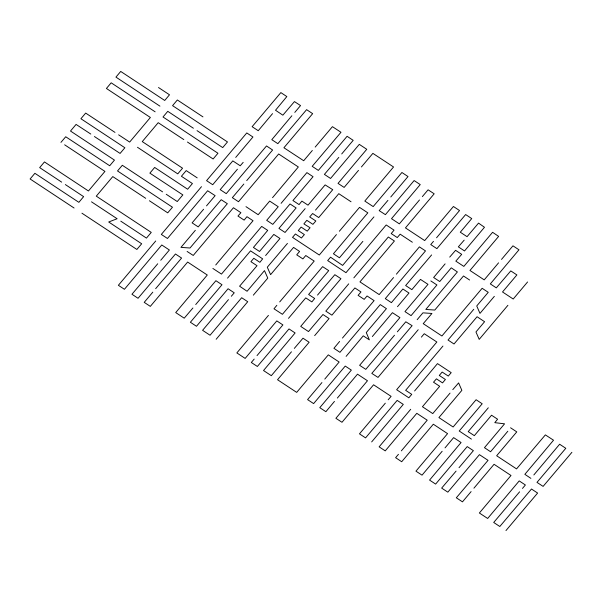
<?xml version="1.0" encoding="UTF-8"?>
<svg xmlns="http://www.w3.org/2000/svg" width="602" height="602" viewBox="0 0 602 602"><rect width="100%" height="100%" fill="white"/><g stroke="black" fill="none" stroke-linecap="round" stroke-linejoin="round"><path stroke-width="0.9" d="M276.845 305.312L273.993 308.796L282.413 314.312L322.627 266.641L328.722 270.629L308.615 294.483L314.665 298.479L311.859 301.911L305.756 297.885L288.493 318.368M339.611 341.454L333.914 348.31L339.949 352.328L380.268 304.582L386.424 308.645L366.279 332.545L369.365 339.867L363.262 335.841L346.105 356.392M334.456 401.414L325.885 411.693L319.782 407.667L351.342 370.11L345.239 366.076L313.619 403.596L307.569 399.608L321.927 382.571M272.533 113.643L258.235 130.717L252.125 126.691L280.863 92.595L286.838 96.576L275.52 110.256L282.865 115.178L294.446 101.595L300.541 105.576L294.792 112.401M336.45 234.584L319.308 255.022L292.527 237.384L295.386 233.99L301.436 237.986L304.379 234.599L298.268 230.566L301.12 227.105L307.231 231.138L310.068 227.744L303.89 223.899L306.824 220.317L312.927 224.343L315.847 220.987L309.691 216.916L312.626 213.529L318.729 217.563L338.783 193.671L351.041 201.768M473.774 309.285L448.031 340.032L454.021 343.99L477.07 316.742L484.587 321.709L475.956 331.95L479.2 339.377L507.915 305.304M414.612 390.961L437.488 363.608L451.199 372.661L448.287 376.062L442.161 372.059L439.294 375.452L445.405 379.486L442.538 382.88L436.435 378.854L433.515 382.21L439.678 386.281L422.438 406.734L432.77 413.597L450.033 393.114M445.021 447.88L453.622 437.616L461.064 442.53L429.572 480.095L435.622 484.091L467.22 446.594L473.383 450.665L459.025 467.694M201.482 186.68L161.328 234.434L167.461 238.482L207.645 190.751L215.132 195.65L206.524 205.869M291.872 115.757L271.803 139.679L277.853 143.667L306.606 109.654L312.656 113.65L283.918 147.753L303.694 160.726L312.325 150.485M272.54 197.682L298.336 166.972L278.658 153.984L238.505 201.73L232.349 197.667L243.84 184.031M281.096 203.333L306.892 172.623L313.055 176.687L292.948 200.541L299.059 204.575L301.888 201.113L308.013 205.162L325.133 184.897L332.733 189.675L315.508 210.106M216.163 339.272L247.731 301.715L241.68 297.719L210.06 335.239L202.588 330.31L228.444 299.638M268.439 315.388L236.849 352.922L245.157 358.408L276.8 320.889L282.895 324.907L257.031 355.594M348.701 283.858L325.81 311.121L331.92 315.147L354.894 287.944L360.967 291.955L358.107 295.349L364.18 299.36L367.07 295.981L374.105 300.624L342.47 338.053M394.483 335.224L365.805 369.357L359.62 365.316L399.909 317.615L392.436 312.686L372.337 336.541M410.699 409.285L379.132 446.842L385.242 450.875L416.802 413.318L427.217 420.188L401.361 450.86M507.81 431.25L490.577 451.748L484.459 447.677L504.566 423.823L494.799 422.664L497.591 419.218L491.541 415.222L474.323 435.66L468.213 431.626L488.297 407.795M533.839 474.948L559.634 444.231L565.797 448.302L536.984 482.383L543.109 486.393L571.9 452.328M155.722 240.988L118.376 285.295L124.426 289.291L161.772 244.976L169.38 249.996L160.749 260.237M235.713 157.438L252.938 137.008L246.775 132.937L206.569 180.653L212.724 184.716L232.808 160.885L240.221 165.776L243.185 162.367M203.604 209.233L192.113 222.868L198.216 226.901L221.212 199.706L227.338 203.709L190.021 248.001L180.954 247.384L195.349 230.295M237.414 169.215L220.197 189.645L226.247 193.641L266.505 145.962L272.608 149.996L246.707 180.63M152.803 292.158L144.217 302.354L150.319 306.38L187.636 262.051L207.284 275.016L175.716 312.573L184.22 318.187L192.911 307.983M215.742 264.978L253.043 220.716L246.94 216.69L244.134 220.121L237.971 216.058L240.89 212.694L233.448 207.743L193.234 255.451L187.109 251.448M227.556 278.139L250.545 250.868L262.645 258.852L259.891 262.322L253.788 258.288L250.921 261.689L257.024 265.715L239.596 286.198L247.091 291.27L264.481 270.637L267.785 278.109L253.337 295.161M341.718 153.946L353.193 140.334L347.091 136.3L318.353 170.404L312.197 166.333L340.98 132.274L332.432 126.668L315.185 147.084M231.334 296.259L234.238 292.813L228.075 288.742L196.485 326.284L190.382 322.251L222.003 284.731L215.9 280.705L195.718 304.552M265.617 255.526L279.975 238.49L273.812 234.426L259.53 251.47L253.427 247.445L267.709 230.393L261.689 226.42L221.476 274.091L212.89 268.462M305.139 208.631L285.055 232.455L278.952 228.429L296.116 207.961L290.066 203.965L272.796 224.365L266.686 220.332L278.237 206.727L269.681 201.083L258.183 214.718L245.977 206.659M358.491 170.381L344.133 187.418L338.031 183.392L366.761 149.288L359.296 144.36L330.558 178.463L324.403 174.392L338.813 157.393M361.426 166.957L372.879 153.367L393.55 166.972L364.82 201.068L373.187 206.591L401.918 172.496L408.005 176.552L390.781 196.982M339.37 231.221L359.522 207.359L367.83 212.845L333.425 253.773L339.453 257.791L373.94 216.878M254.179 359.078L251.32 362.479L257.37 366.467L289.005 328.925L295.115 332.959L263.525 370.531L271.321 375.678L291.451 351.801M362.878 241.372L342.621 265.407L330.543 257.197L327.684 260.591L345.992 272.683L386.198 224.967L394.047 230.152L391.217 233.568L397.26 237.557L400.157 234.178L412.362 242.237M353.841 277.861L388.313 237.015L394.408 240.996L359.951 281.887L379.185 294.589L393.542 277.552M419.474 199.984L399.352 223.861L391.503 218.684L420.234 184.588L414.131 180.555L385.393 214.651L379.192 210.64L387.921 200.383M422.363 196.606L428.09 189.811L434.185 193.799L405.455 227.895L424.696 240.589L453.426 206.494L459.529 210.527L436.563 237.775M396.409 274.158L419.398 246.88L425.501 250.906L385.295 298.622L391.398 302.648L402.888 289.013L408.999 293.039L397.501 306.681M433.478 241.342L430.746 244.585L436.901 248.649L465.639 214.553L471.742 218.586L460.297 232.214L467.054 236.676L478.537 223.109L484.482 227.27L464.526 250.951L458.34 246.865L464.18 240.145M324.779 379.087L339.152 362.028L328.308 354.864L296.688 392.384L277.537 379.734L309.127 342.245L302.994 338.196L294.31 348.4M445.119 263.864L433.628 277.499L439.731 281.533L451.267 267.837L457.385 271.953L425.825 309.436L434.779 310.06L463.487 275.987L469.598 280.013M337.376 398.057L357.505 374.173L367.476 380.757L335.886 418.292L341.989 422.28L373.579 384.783L391.104 396.357L388.17 399.781M397.35 331.822L405.808 321.784L412.114 325.674L371.81 373.398L378.011 377.416L418.202 329.73M417.178 319.67L422.928 312.844L431.927 313.461L423.229 323.658L441.921 335.999L482.134 288.29L488.237 292.316L476.739 305.959L479.982 313.386L494.34 296.35M421.385 337.12L424.252 333.726L436.864 342.011L396.65 389.72L408.841 397.802L411.745 394.355L405.643 390.329L442.944 346.06M498.569 262.841L484.211 279.877L469.959 270.471L498.644 236.383L492.587 232.304L463.849 266.4L455.819 261.133L461.696 254.36L455.586 250.334L449.709 257.107M501.504 259.417L512.957 245.827L518.977 249.8L490.321 283.911L496.311 287.869L510.782 270.9L516.885 274.933L502.527 291.97L513.213 299.021L527.57 281.984M385.31 403.182L359.462 433.854L365.565 437.887L397.162 400.39L403.287 404.393L371.667 441.913M398.456 454.314L395.619 457.678L401.7 461.734L433.32 424.214L447.572 433.628L415.952 471.148L422.032 475.159L442.154 451.274M473.924 488.184L494.061 464.292L510.993 475.482L479.373 513.002L487.658 518.472L519.217 480.915L525.38 484.986L522.476 488.433M471.103 491.608L462.471 501.85L456.316 497.786L488.041 460.342L479.433 454.653L447.835 492.15L441.657 488.109L456.068 471.11M505.973 530.565L537.616 493.061L531.483 489.012L499.81 526.494L493.708 522.468L519.609 491.826M157.724 263.774L131.951 294.258L138.054 298.283L175.453 254.006L181.586 258.055L155.655 288.674M287.44 243.419L267.303 267.213L270.584 274.662L293.565 247.422L299.593 251.44L296.733 254.842L302.889 258.905L305.778 255.526L314.199 261.087L279.712 301.918M314.658 335.638L329.083 318.563L322.95 314.515L308.495 331.567L300.722 326.397L340.928 278.688L334.832 274.7L317.532 295.078M431.604 254.939L405.643 285.544L411.858 289.645L420.489 279.403L427.984 284.347L404.973 311.61L411.076 315.636L436.924 284.964L430.821 280.931M60.952 142.373L65.723 136.759L109.699 165.753L114.463 160.094L70.502 131.04L76.078 124.418L90.782 134.05M452.787 389.644L458.611 382.917L461.862 390.352L438.918 417.577L453.125 426.991L476.092 399.736L482.194 403.769L459.228 431.017L471.411 439.106M118.624 134.833L129.656 142.072L150.38 117.48L106.419 88.464L111.182 82.813L155.143 111.829M158.492 87.523L169.501 94.792L164.715 100.474L120.724 71.435L115.938 77.116L159.929 106.148M202.964 116.886L177.349 99.977L172.563 105.651L227.481 141.944L222.717 147.595L197.042 130.649M193.392 128.241L167.777 111.332L163.014 116.984L217.954 153.247L213.123 158.981L187.455 142.034M183.821 139.596L158.206 122.688L142.268 141.598L182.549 168.191L177.763 173.865L137.482 147.279M197.208 177.868L186.199 170.599L181.413 176.273L192.422 183.542L187.636 189.224L154.661 167.454L149.875 173.135L182.85 194.905L177.251 201.542L166.242 194.273M114.99 132.395L85.672 113.086L80.909 118.737L124.87 147.753L120.084 153.427L94.416 136.526M162.593 191.865L122.311 165.279L117.525 170.96L172.473 207.223L167.725 212.852L149.409 200.759M510.564 427.781L516.772 431.882L496.65 455.759L516.546 468.898L545.367 434.892L553.531 440.205L524.854 474.338L530.881 478.357M64.632 144.796L104.936 171.404L88.441 190.977L44.458 161.938L39.672 167.619L61.667 182.135M145.707 198.314L112.785 176.582L96.29 196.154L151.252 232.395L146.452 238.099L120.776 221.152M65.34 184.566L83.633 196.636L78.87 202.332L34.886 173.301L30.1 178.975L74.084 208.014M91.504 201.836L117.127 218.744L108.699 221.995L141.673 243.765L136.88 249.454L81.932 213.191"/></g></svg>
